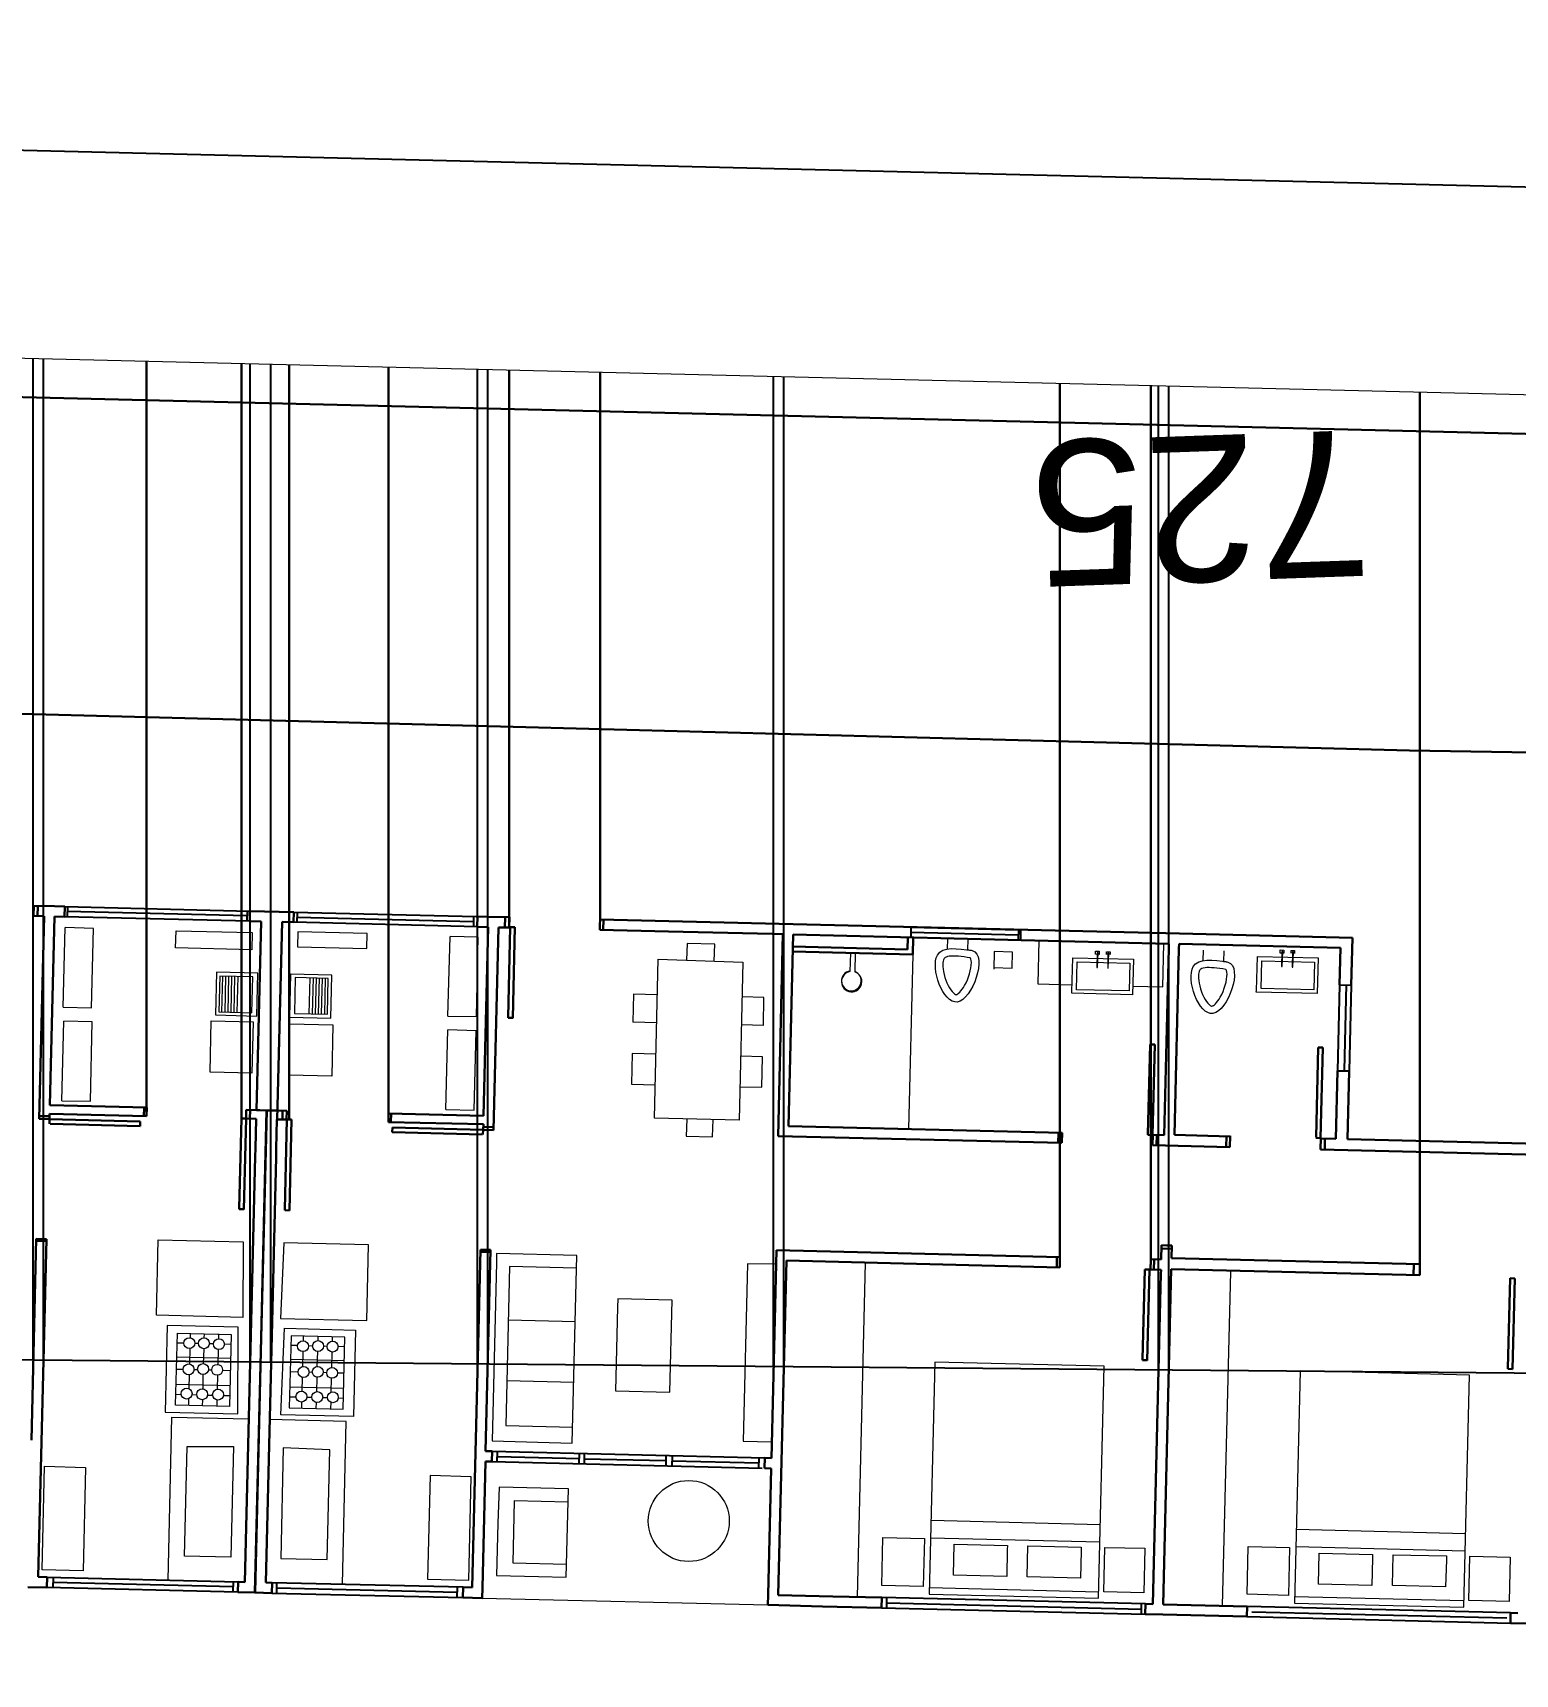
# Model space of a CAD drawing. Header units: millimetres. Extents: x 1418 to 1811, y 1796 to 1956.
# Drawn here: x 1480.96 to 1491.14, y 1882.4 to 1893.66 of the extents above; entities that cross this region are included whole.
import ezdxf

# ---------------------------------------------------------------- set-up
doc = ezdxf.new("R2010")
doc.units = ezdxf.units.MM
for name, color, linetype, lineweight in [('JANELAS', 5, 'Continuous', 25), ('layout', 253, 'Continuous', 13), ('LIMAMARROMENOS', 252, 'Continuous', 30), ('LINHAFINA', 7, 'Continuous', 15), ('LINHAGROSSA', 7, 'Continuous', 30), ('PA6_TERRENO', 6, 'Continuous', 18), ('PA6_TEXTO', 3, 'Continuous', 18), ('pisoexterno_ultrafino', 9, 'Continuous', 30)]:
    doc.layers.add(name, color=color, linetype=linetype, lineweight=lineweight)
doc.layers.add('VEGETAIS', color=3, linetype='Continuous')
doc.styles.add('200 Médio', font='arial.ttf', dxfattribs={"height": 0.75})
doc.styles.add('ARIAL', font='ARIAL', dxfattribs={"height": 0.2})
doc.styles.add('NORMAL', font='arial.ttf')
doc.dimstyles.new('AQ250', dxfattribs={"dimscale": 10, "dimtxt": 0.05, "dimasz": 0.03, "dimexe": 0.03, "dimexo": 0.025, "dimgap": 0.025, "dimtad": 1, "dimzin": 0, "dimdsep": 46, "dimtxsty": 'ARIAL', "dimblk": 'ARCHTICK', "dimcen": 0.09, "dimdle": 0.03, "dimclrt": 7, "dimadec": 0, "dimazin": 0, "dimtfac": 1, "dimtix": 1, "dimtmove": 2, "dimatfit": 3, "dimldrblk": 'OPEN90', "dimfxl": 1, "dimtvp": 1, "dimtolj": 1, "dimtzin": 0, "dimarcsym": 0})

# ---------------------------------------------------------------- blocks, each defined once
blk = doc.blocks.new('_ArchTick')
at = {"color": 0, "linetype": 'ByBlock', "const_width": 0.15}
blk.add_lwpolyline([(-0.5, -0.5), (0.5, 0.5)], dxfattribs=at)
blk = doc.blocks.new('*D8')
at = {"layer": 'Defpoints', "color": 0, "transparency": 16777216}
for p in [(1464.482, 1893.252), (1464.448, 1891.831), (1525.828, 1890.337)]:
    blk.add_point(p, dxfattribs=at)
at = {"layer": 'PA6_TEXTO', "color": 0, "lineweight": -2, "transparency": 16777216}
for p, q in [((1464.454, 1892.081), (1464.49, 1893.552)), ((1526.162, 1891.751), (1464.182, 1893.26)), ((1525.834, 1890.587), (1525.87, 1892.058))]:
    blk.add_line(p, q, dxfattribs=at)
at = {"layer": 'PA6_TEXTO', "color": 0, "lineweight": -2, "transparency": 16777216, "xscale": 0.3, "yscale": 0.3, "zscale": 0.3}
for p, rotation in [((1464.482, 1893.252), 178.6056793841393), ((1525.863, 1891.758), 358.6056793841393)]:
    blk.add_blockref('_ArchTick', p, dxfattribs=dict(at, rotation=rotation))
at = {"layer": 'PA6_TEXTO', "color": 7, "transparency": 16777216, "insert": (1495.188, 1893.138), "char_height": 0.75, "attachment_point": 5, "rotation": 358.6057, "style": '200 Médio'}
blk.add_mtext('\\A1;61.40', dxfattribs=at)
blk = doc.blocks.new('_Open90')
at = {"color": 0, "linetype": 'ByBlock', "lineweight": -2}
for p, q in [((-0.5, 0.5), (0, 0)), ((0, 0), (-1, 0)), ((0, 0), (-0.5, -0.5))]:
    blk.add_line(p, q, dxfattribs=at)

msp = doc.modelspace()

# ---------------------------------------------------------------- linework, layer by layer
for p, q in [((1480.967, 1884.555), (1480.967, 1891.429)), ((1481.037, 1884.554), (1481.037, 1891.427)), ((1482.455, 1884.542), (1482.455, 1891.393)), ((1482.598, 1884.541), (1482.598, 1891.389)), ((1484.016, 1884.528), (1484.016, 1891.355)), ((1484.086, 1884.528), (1484.086, 1891.353)), ((1486.047, 1884.511), (1486.047, 1891.305)), ((1486.117, 1884.51), (1486.117, 1891.303)), ((1488.689, 1884.488), (1488.689, 1891.241)), ((1488.759, 1884.487), (1488.759, 1891.239)), ((1537.072, 1884.069), (1455.05, 1884.78))]:
    msp.add_line(p, q)
at = {"layer": 'JANELAS'}
for p, q in [((1481.183, 1887.668), (1482.454, 1887.637)), ((1481.201, 1887.667), (1481.199, 1887.597)), ((1482.452, 1887.567), (1481.182, 1887.598)), ((1481.2, 1887.637), (1482.433, 1887.607)), ((1482.434, 1887.637), (1482.432, 1887.567)), ((1484.014, 1887.529), (1482.753, 1887.56)), ((1482.755, 1887.63), (1484.006, 1887.599)), ((1482.778, 1887.629), (1482.776, 1887.559)), ((1482.777, 1887.594), (1483.988, 1887.565)), ((1483.989, 1887.6), (1483.988, 1887.53)), ((1486.987, 1887.457), (1487.725, 1887.439)), ((1486.99, 1887.527), (1486.988, 1887.456)), ((1486.989, 1887.527), (1487.727, 1887.509)), ((1486.989, 1887.492), (1487.727, 1887.474)), ((1487.727, 1887.509), (1487.725, 1887.439)), ((1487.743, 1887.438), (1487.745, 1887.508)), ((1489.931, 1887.13), (1489.917, 1886.541)), ((1489.931, 1887.13), (1490.011, 1887.128)), ((1489.964, 1886.543), (1489.978, 1887.133)), ((1490.011, 1887.128), (1489.997, 1886.539)), ((1484.115, 1883.931), (1485.987, 1883.886)), ((1484.151, 1883.859), (1484.153, 1883.93)), ((1484.113, 1883.86), (1485.97, 1883.815)), ((1484.152, 1883.895), (1484.715, 1883.881)), ((1484.714, 1883.846), (1484.716, 1883.917)), ((1484.748, 1883.916), (1484.747, 1883.845)), ((1484.747, 1883.88), (1485.307, 1883.867)), ((1485.308, 1883.902), (1485.307, 1883.831)), ((1485.351, 1883.901), (1485.349, 1883.83)), ((1485.35, 1883.866), (1485.945, 1883.851)), ((1485.946, 1883.887), (1485.944, 1883.816)), ((1481.063, 1883.067), (1482.373, 1883.035)), ((1481.104, 1883.066), (1481.102, 1882.996)), ((1482.34, 1883.001), (1481.103, 1883.031)), ((1482.339, 1882.966), (1482.34, 1883.036)), ((1483.917, 1882.998), (1482.607, 1883.029)), ((1482.638, 1882.959), (1482.639, 1883.029)), ((1482.371, 1882.965), (1481.061, 1882.997)), ((1482.605, 1882.959), (1483.915, 1882.928)), ((1482.639, 1882.994), (1483.875, 1882.964)), ((1483.876, 1882.999), (1483.874, 1882.929)), ((1488.6, 1882.884), (1486.79, 1882.928)), ((1486.824, 1882.857), (1486.825, 1882.927)), ((1486.788, 1882.858), (1488.598, 1882.814)), ((1486.824, 1882.892), (1488.572, 1882.849)), ((1488.571, 1882.814), (1488.573, 1882.884)), ((1491.105, 1882.823), (1489.296, 1882.867)), ((1489.33, 1882.831), (1491.078, 1882.788)), ((1489.294, 1882.797), (1491.104, 1882.753))]:
    msp.add_line(p, q, dxfattribs=at)
at = {"layer": 'layout'}
for p, q in [((1481.172, 1886.978), (1481.185, 1887.523)), ((1481.38, 1887.518), (1481.185, 1887.523)), ((1481.366, 1886.973), (1481.38, 1887.518)), ((1483.813, 1886.917), (1483.827, 1887.462)), ((1484.021, 1887.458), (1483.827, 1887.462)), ((1484.008, 1886.913), (1484.021, 1887.458)), ((1487.241, 1887.448), (1487.239, 1887.376)), ((1487.381, 1887.444), (1487.379, 1887.371)), ((1487.868, 1887.435), (1487.861, 1887.137)), ((1485.23, 1886.216), (1485.256, 1887.306)), ((1485.256, 1887.306), (1485.837, 1887.286)), ((1485.454, 1887.414), (1485.45, 1887.299)), ((1485.643, 1887.409), (1485.454, 1887.414)), ((1485.64, 1887.293), (1485.643, 1887.409)), ((1486.574, 1887.35), (1486.571, 1887.222)), ((1486.608, 1887.35), (1486.605, 1887.219)), ((1487.003, 1887.34), (1486.974, 1886.141)), ((1487.561, 1887.359), (1487.558, 1887.239)), ((1487.687, 1887.356), (1487.561, 1887.359)), ((1487.684, 1887.246), (1487.687, 1887.356)), ((1488.095, 1887.083), (1488.1, 1887.316)), ((1488.1, 1887.316), (1488.517, 1887.306)), ((1488.256, 1887.341), (1488.256, 1887.362)), ((1488.256, 1887.362), (1488.282, 1887.361)), ((1488.282, 1887.34), (1488.256, 1887.341)), ((1488.268, 1887.351), (1488.265, 1887.249)), ((1488.274, 1887.351), (1488.268, 1887.351)), ((1488.271, 1887.249), (1488.274, 1887.351)), ((1488.282, 1887.361), (1488.282, 1887.34)), ((1488.331, 1887.34), (1488.332, 1887.358)), ((1488.332, 1887.358), (1488.356, 1887.358)), ((1488.356, 1887.341), (1488.332, 1887.342)), ((1488.342, 1887.349), (1488.34, 1887.245)), ((1488.347, 1887.349), (1488.342, 1887.349)), ((1488.344, 1887.245), (1488.347, 1887.349)), ((1488.356, 1887.358), (1488.356, 1887.338)), ((1488.517, 1887.306), (1488.511, 1887.063)), ((1488.718, 1887.116), (1488.725, 1887.414)), ((1488.995, 1887.369), (1488.993, 1887.297)), ((1489.136, 1887.365), (1489.134, 1887.292)), ((1489.361, 1887.091), (1489.367, 1887.325)), ((1489.367, 1887.325), (1489.784, 1887.315)), ((1489.523, 1887.349), (1489.523, 1887.37)), ((1489.523, 1887.37), (1489.549, 1887.369)), ((1489.549, 1887.349), (1489.523, 1887.349)), ((1489.535, 1887.359), (1489.532, 1887.257)), ((1489.541, 1887.359), (1489.535, 1887.359)), ((1489.538, 1887.257), (1489.541, 1887.359)), ((1489.549, 1887.369), (1489.549, 1887.349)), ((1489.598, 1887.348), (1489.599, 1887.366)), ((1489.599, 1887.366), (1489.623, 1887.366)), ((1489.623, 1887.349), (1489.599, 1887.35)), ((1489.609, 1887.357), (1489.606, 1887.253)), ((1489.614, 1887.357), (1489.609, 1887.357)), ((1489.611, 1887.253), (1489.614, 1887.357)), ((1489.623, 1887.366), (1489.623, 1887.346)), ((1489.784, 1887.315), (1489.778, 1887.071)), ((1482.224, 1887.218), (1482.217, 1886.924)), ((1482.508, 1887.211), (1482.224, 1887.218)), ((1482.247, 1887.19), (1482.241, 1886.945)), ((1482.473, 1887.185), (1482.247, 1887.19)), ((1482.262, 1886.944), (1482.268, 1887.19)), ((1482.501, 1886.917), (1482.508, 1887.211)), ((1482.732, 1887.203), (1482.725, 1886.909)), ((1483.015, 1887.196), (1482.732, 1887.203)), ((1483.008, 1886.902), (1483.015, 1887.196)), ((1485.837, 1887.286), (1485.811, 1886.202)), ((1487.558, 1887.249), (1487.684, 1887.246)), ((1488.265, 1887.249), (1488.271, 1887.249)), ((1488.34, 1887.245), (1488.344, 1887.245)), ((1489.532, 1887.257), (1489.538, 1887.257)), ((1489.606, 1887.253), (1489.611, 1887.253)), ((1482.287, 1887.189), (1482.281, 1886.944)), ((1482.304, 1886.943), (1482.31, 1887.189)), ((1482.324, 1886.943), (1482.33, 1887.188)), ((1482.345, 1886.942), (1482.351, 1887.188)), ((1482.367, 1886.942), (1482.373, 1887.187)), ((1482.467, 1886.939), (1482.473, 1887.185)), ((1482.765, 1887.181), (1482.759, 1886.935)), ((1482.991, 1887.175), (1482.765, 1887.181)), ((1482.865, 1887.178), (1482.859, 1886.933)), ((1482.888, 1887.178), (1482.882, 1886.932)), ((1482.908, 1887.177), (1482.902, 1886.932)), ((1482.928, 1887.177), (1482.922, 1886.931)), ((1482.945, 1886.931), (1482.951, 1887.176)), ((1482.971, 1887.176), (1482.965, 1886.93)), ((1482.985, 1886.93), (1482.991, 1887.175)), ((1487.861, 1887.137), (1488.096, 1887.131)), ((1488.093, 1887.073), (1488.095, 1887.083)), ((1488.513, 1887.121), (1488.718, 1887.116)), ((1489.36, 1887.081), (1489.361, 1887.091)), ((1489.778, 1887.071), (1489.36, 1887.081)), ((1481.172, 1886.978), (1481.366, 1886.973)), ((1485.087, 1887.067), (1485.082, 1886.874)), ((1485.251, 1887.063), (1485.087, 1887.067)), ((1485.981, 1887.045), (1485.832, 1887.049)), ((1485.977, 1886.853), (1485.981, 1887.045)), ((1488.511, 1887.063), (1488.093, 1887.073)), ((1481.164, 1886.336), (1481.177, 1886.881)), ((1481.372, 1886.877), (1481.177, 1886.881)), ((1481.359, 1886.332), (1481.372, 1886.877)), ((1482.217, 1886.924), (1482.501, 1886.917)), ((1482.241, 1886.945), (1482.467, 1886.939)), ((1482.725, 1886.909), (1483.008, 1886.902)), ((1482.759, 1886.935), (1482.985, 1886.93)), ((1483.813, 1886.917), (1484.008, 1886.913)), ((1485.246, 1886.87), (1485.082, 1886.874)), ((1485.977, 1886.853), (1485.827, 1886.856)), ((1483.798, 1886.276), (1483.811, 1886.821)), ((1484.006, 1886.816), (1483.811, 1886.821)), ((1483.992, 1886.271), (1484.006, 1886.816)), ((1485.077, 1886.659), (1485.072, 1886.45)), ((1485.241, 1886.655), (1485.077, 1886.659)), ((1485.971, 1886.638), (1485.822, 1886.641)), ((1485.966, 1886.428), (1485.971, 1886.638)), ((1485.072, 1886.45), (1485.236, 1886.446)), ((1485.817, 1886.432), (1485.966, 1886.428)), ((1481.164, 1886.336), (1481.359, 1886.332)), ((1483.798, 1886.276), (1483.992, 1886.271)), ((1485.811, 1886.202), (1485.23, 1886.216)), ((1485.451, 1886.21), (1485.448, 1886.092)), ((1485.629, 1886.088), (1485.632, 1886.206)), ((1485.448, 1886.092), (1485.629, 1886.088)), ((1481.813, 1884.864), (1481.825, 1885.382)), ((1481.825, 1885.382), (1482.408, 1885.368)), ((1482.408, 1885.368), (1482.405, 1884.85)), ((1482.686, 1885.361), (1482.663, 1884.843)), ((1483.268, 1885.347), (1482.686, 1885.361)), ((1483.255, 1884.829), (1483.268, 1885.347)), ((1484.698, 1885.274), (1484.145, 1885.288)), ((1484.145, 1885.288), (1484.145, 1885.227)), ((1484.145, 1885.227), (1484.115, 1884.002)), ((1484.236, 1885.198), (1484.21, 1884.108)), ((1484.695, 1885.187), (1484.236, 1885.198)), ((1484.666, 1883.988), (1484.698, 1885.274)), ((1485.869, 1885.218), (1485.839, 1884)), ((1486.064, 1885.214), (1485.869, 1885.218)), ((1486.622, 1882.932), (1486.678, 1885.225)), ((1489.128, 1882.871), (1489.184, 1885.164)), ((1484.978, 1884.977), (1484.976, 1884.919)), ((1485.351, 1884.968), (1484.978, 1884.977)), ((1485.336, 1884.337), (1485.351, 1884.968)), ((1482.405, 1884.85), (1481.813, 1884.864)), ((1482.663, 1884.843), (1483.255, 1884.829)), ((1484.687, 1884.819), (1484.227, 1884.83)), ((1484.976, 1884.919), (1484.962, 1884.346)), ((1481.886, 1884.795), (1481.872, 1884.2)), ((1482.374, 1884.783), (1481.886, 1884.795)), ((1481.944, 1884.248), (1481.956, 1884.742)), ((1481.956, 1884.742), (1482.326, 1884.733)), ((1482.044, 1884.74), (1482.043, 1884.71)), ((1482.14, 1884.709), (1482.141, 1884.738)), ((1482.24, 1884.704), (1482.241, 1884.736)), ((1482.326, 1884.733), (1482.314, 1884.239)), ((1482.37, 1884.188), (1482.374, 1884.783)), ((1482.666, 1884.181), (1482.69, 1884.775)), ((1482.69, 1884.775), (1483.179, 1884.763)), ((1482.736, 1884.723), (1482.724, 1884.229)), ((1483.106, 1884.714), (1482.736, 1884.723)), ((1482.821, 1884.689), (1482.822, 1884.721)), ((1482.921, 1884.69), (1482.921, 1884.719)), ((1483.019, 1884.717), (1483.018, 1884.687)), ((1483.094, 1884.22), (1483.106, 1884.714)), ((1483.179, 1884.763), (1483.164, 1884.169)), ((1481.954, 1884.676), (1482.001, 1884.675)), ((1482.041, 1884.636), (1482.039, 1884.53)), ((1482.075, 1884.673), (1482.101, 1884.672)), ((1482.136, 1884.532), (1482.139, 1884.635)), ((1482.175, 1884.671), (1482.204, 1884.67)), ((1482.236, 1884.526), (1482.238, 1884.629)), ((1482.278, 1884.668), (1482.324, 1884.667)), ((1482.781, 1884.656), (1482.735, 1884.657)), ((1482.816, 1884.512), (1482.819, 1884.615)), ((1482.884, 1884.653), (1482.855, 1884.654)), ((1482.916, 1884.513), (1482.919, 1884.616)), ((1482.984, 1884.651), (1482.958, 1884.652)), ((1483.016, 1884.612), (1483.013, 1884.506)), ((1483.105, 1884.648), (1483.058, 1884.649)), ((1481.95, 1884.495), (1481.995, 1884.494)), ((1481.952, 1884.58), (1482.322, 1884.571)), ((1482.07, 1884.492), (1482.095, 1884.492)), ((1482.169, 1884.49), (1482.191, 1884.489)), ((1482.266, 1884.487), (1482.32, 1884.486)), ((1483.103, 1884.552), (1482.732, 1884.561)), ((1487.154, 1884.543), (1487.116, 1882.951)), ((1488.316, 1884.515), (1487.154, 1884.543)), ((1488.277, 1882.923), (1488.316, 1884.515)), ((1481.947, 1884.391), (1482.318, 1884.382)), ((1482.037, 1884.456), (1482.035, 1884.361)), ((1482.132, 1884.359), (1482.134, 1884.458)), ((1482.232, 1884.357), (1482.234, 1884.453)), ((1482.785, 1884.475), (1482.73, 1884.476)), ((1482.812, 1884.343), (1482.815, 1884.438)), ((1482.882, 1884.472), (1482.859, 1884.473)), ((1482.912, 1884.34), (1482.915, 1884.439)), ((1482.981, 1884.47), (1482.956, 1884.471)), ((1483.012, 1884.432), (1483.009, 1884.337)), ((1483.1, 1884.467), (1483.055, 1884.468)), ((1484.676, 1884.402), (1484.217, 1884.414)), ((1489.66, 1884.482), (1489.621, 1882.89)), ((1490.822, 1884.454), (1489.66, 1884.482)), ((1490.783, 1882.862), (1490.822, 1884.454)), ((1481.946, 1884.322), (1481.982, 1884.321)), ((1482.033, 1884.292), (1482.032, 1884.246)), ((1482.056, 1884.32), (1482.089, 1884.319)), ((1482.129, 1884.243), (1482.13, 1884.285)), ((1482.163, 1884.317), (1482.198, 1884.316)), ((1482.229, 1884.241), (1482.23, 1884.283)), ((1482.272, 1884.314), (1482.316, 1884.313)), ((1482.77, 1884.302), (1482.726, 1884.303)), ((1483.098, 1884.363), (1482.728, 1884.372)), ((1482.81, 1884.227), (1482.811, 1884.268)), ((1482.879, 1884.3), (1482.844, 1884.3)), ((1482.909, 1884.224), (1482.91, 1884.266)), ((1482.986, 1884.297), (1482.953, 1884.298)), ((1483.008, 1884.268), (1483.007, 1884.222)), ((1483.096, 1884.294), (1483.06, 1884.295)), ((1484.962, 1884.346), (1485.336, 1884.337)), ((1481.872, 1884.2), (1482.37, 1884.188)), ((1481.892, 1883.047), (1481.919, 1884.166)), ((1481.919, 1884.166), (1482.445, 1884.153)), ((1482.314, 1884.239), (1481.944, 1884.248)), ((1483.164, 1884.169), (1482.666, 1884.181)), ((1482.724, 1884.229), (1483.094, 1884.22)), ((1482.432, 1883.608), (1482.443, 1884.056)), ((1482.576, 1883.605), (1482.587, 1884.053)), ((1483.115, 1884.136), (1482.589, 1884.149)), ((1483.088, 1883.018), (1483.115, 1884.136)), ((1484.21, 1884.108), (1484.669, 1884.096)), ((1482.004, 1883.212), (1482.023, 1883.965)), ((1482.023, 1883.965), (1482.342, 1883.963)), ((1482.342, 1883.963), (1482.323, 1883.204)), ((1482.683, 1883.954), (1482.665, 1883.195)), ((1483.002, 1883.941), (1482.683, 1883.954)), ((1482.984, 1883.188), (1483.002, 1883.941)), ((1484.115, 1884.002), (1484.666, 1883.988)), ((1485.839, 1884), (1486.035, 1883.995)), ((1481.027, 1883.118), (1481.045, 1883.828)), ((1481.045, 1883.828), (1481.326, 1883.821)), ((1481.326, 1883.821), (1481.309, 1883.111)), ((1483.691, 1883.764), (1483.673, 1883.053)), ((1483.972, 1883.757), (1483.691, 1883.764)), ((1483.955, 1883.047), (1483.972, 1883.757)), ((1484.165, 1883.685), (1484.155, 1883.439)), ((1484.64, 1883.674), (1484.165, 1883.685)), ((1484.268, 1883.591), (1484.258, 1883.167)), ((1484.638, 1883.582), (1484.268, 1883.591)), ((1484.625, 1883.067), (1484.64, 1883.674)), ((1484.155, 1883.439), (1484.146, 1883.079)), ((1488.289, 1883.427), (1487.128, 1883.456)), ((1490.795, 1883.366), (1489.634, 1883.395)), ((1488.287, 1883.308), (1487.125, 1883.336)), ((1487.281, 1883.081), (1487.286, 1883.293)), ((1487.286, 1883.293), (1487.652, 1883.284)), ((1487.651, 1883.258), (1487.647, 1883.072)), ((1487.652, 1883.284), (1487.651, 1883.258)), ((1487.788, 1883.071), (1487.793, 1883.283)), ((1487.793, 1883.283), (1488.159, 1883.274)), ((1488.159, 1883.274), (1488.158, 1883.248)), ((1490.792, 1883.247), (1489.631, 1883.275)), ((1482.323, 1883.204), (1482.004, 1883.212)), ((1482.665, 1883.195), (1482.984, 1883.188)), ((1484.258, 1883.167), (1484.627, 1883.158)), ((1488.158, 1883.248), (1488.154, 1883.062)), ((1489.787, 1883.02), (1489.792, 1883.232)), ((1489.792, 1883.232), (1490.158, 1883.223)), ((1490.157, 1883.197), (1490.152, 1883.011)), ((1490.158, 1883.223), (1490.157, 1883.197)), ((1490.294, 1883.01), (1490.299, 1883.222)), ((1490.299, 1883.222), (1490.665, 1883.213)), ((1490.664, 1883.187), (1490.659, 1883.001)), ((1490.665, 1883.213), (1490.664, 1883.187)), ((1481.309, 1883.111), (1481.027, 1883.118)), ((1481.892, 1883.047), (1482.418, 1883.034)), ((1483.088, 1883.018), (1482.562, 1883.031)), ((1483.673, 1883.053), (1483.955, 1883.047)), ((1484.146, 1883.079), (1484.433, 1883.072)), ((1484.433, 1883.072), (1484.625, 1883.067)), ((1487.647, 1883.072), (1487.281, 1883.081)), ((1488.154, 1883.062), (1487.788, 1883.071)), ((1487.116, 1882.951), (1488.277, 1882.923)), ((1487.117, 1882.997), (1488.278, 1882.968)), ((1489.623, 1882.936), (1490.784, 1882.907)), ((1490.152, 1883.011), (1489.787, 1883.02)), ((1490.659, 1883.001), (1490.294, 1883.01)), ((1489.621, 1882.89), (1490.783, 1882.862))]:
    msp.add_line(p, q, dxfattribs=at)
for points in [[(1482.467, 1887.371), (1481.944, 1887.384), (1481.947, 1887.501), (1482.47, 1887.489)], [(1482.78, 1887.392), (1483.257, 1887.381), (1483.259, 1887.484), (1482.783, 1887.495)], [(1488.13, 1887.288), (1488.492, 1887.279), (1488.487, 1887.089), (1488.126, 1887.097)], [(1489.397, 1887.296), (1489.759, 1887.287), (1489.754, 1887.097), (1489.393, 1887.106)], [(1482.468, 1886.525), (1482.18, 1886.532), (1482.188, 1886.883), (1482.476, 1886.876)], [(1483.015, 1886.504), (1482.72, 1886.511), (1482.728, 1886.863), (1483.023, 1886.856)], [(1486.798, 1883.339), (1487.082, 1883.332), (1487.074, 1883.004), (1486.79, 1883.011)], [(1488.32, 1883.272), (1488.596, 1883.266), (1488.588, 1882.961), (1488.313, 1882.968)], [(1489.304, 1883.278), (1489.588, 1883.271), (1489.58, 1882.943), (1489.296, 1882.95)], [(1490.826, 1883.211), (1491.101, 1883.205), (1491.094, 1882.9), (1490.819, 1882.907)]]:
    msp.add_lwpolyline(points, close=True, dxfattribs=at)
for centre, radius in [((1482.038, 1884.673), 0.0373), ((1482.138, 1884.672), 0.0373), ((1482.241, 1884.666), 0.0373), ((1482.818, 1884.652), 0.0373), ((1482.921, 1884.653), 0.0373), ((1483.021, 1884.649), 0.0373), ((1482.033, 1884.493), 0.0373), ((1482.132, 1884.495), 0.0373), ((1482.229, 1884.49), 0.0373), ((1482.822, 1884.475), 0.0373), ((1482.919, 1884.476), 0.0373), ((1483.018, 1884.469), 0.0373), ((1482.019, 1884.327), 0.0373), ((1482.126, 1884.322), 0.0373), ((1482.235, 1884.32), 0.0373), ((1482.807, 1884.306), 0.0373), ((1482.916, 1884.303), 0.0373), ((1483.023, 1884.302), 0.0373), ((1485.465, 1883.453), 0.278)]:
    msp.add_circle(centre, radius, dxfattribs=at)
for centre, radius, start, end in [((1486.581, 1887.158), 0.0679, 99.0948, 69.4812), ((1486.583, 1887.153), 0.0699, 99.8224, 71.1146)]:
    msp.add_arc(centre, radius, start, end, dxfattribs=at)
for points in [[(1487.379, 1887.371), (1487.411, 1887.366), (1487.308, 1887.013), (1487.172, 1887.335), (1487.411, 1887.366)], [(1489.134, 1887.292), (1489.165, 1887.287), (1489.062, 1886.934), (1488.927, 1887.256), (1489.165, 1887.287)]]:
    msp.add_spline(points, degree=3, dxfattribs=at)
for points in [[(1487.397, 1887.316), (1487.398, 1887.315), (1487.404, 1887.304), (1487.405, 1887.242), (1487.386, 1887.174), (1487.347, 1887.107), (1487.336, 1887.091), (1487.314, 1887.07), (1487.305, 1887.065), (1487.299, 1887.063), (1487.3, 1887.062), (1487.288, 1887.068), (1487.275, 1887.079), (1487.238, 1887.131), (1487.216, 1887.191), (1487.208, 1887.261), (1487.208, 1887.28), (1487.213, 1887.306), (1487.216, 1887.311), (1487.225, 1887.319), (1487.234, 1887.324), (1487.286, 1887.331), (1487.34, 1887.325), (1487.397, 1887.316)], [(1489.151, 1887.237), (1489.153, 1887.236), (1489.159, 1887.225), (1489.16, 1887.163), (1489.14, 1887.095), (1489.102, 1887.028), (1489.09, 1887.012), (1489.069, 1886.991), (1489.06, 1886.986), (1489.053, 1886.984), (1489.054, 1886.984), (1489.042, 1886.989), (1489.03, 1887), (1488.992, 1887.052), (1488.97, 1887.112), (1488.962, 1887.182), (1488.963, 1887.201), (1488.968, 1887.227), (1488.971, 1887.232), (1488.979, 1887.24), (1488.989, 1887.245), (1489.041, 1887.252), (1489.095, 1887.246), (1489.151, 1887.237)]]:
    msp.add_open_spline(points, degree=3, knots=[0.006653, 0.006653, 0.006653, 0.006653, 0.101555, 0.101555, 0.286179, 0.286179, 0.356381, 0.356381, 0.426582, 0.426582, 0.496783, 0.496783, 0.584163, 0.584163, 0.765346, 0.765346, 0.841931, 0.841931, 0.918517, 0.918517, 1.019343, 1.019343, 1.191805, 1.191805, 1.191805, 1.191805], dxfattribs=at)
at = {"layer": 'LIMAMARROMENOS'}
for p, q in [((1481.745, 1886.26), (1481.745, 1891.41)), ((1482.395, 1886.214), (1482.395, 1891.394)), ((1482.724, 1886.206), (1482.724, 1891.386)), ((1483.404, 1886.204), (1483.404, 1891.37)), ((1484.233, 1887.559), (1484.233, 1891.349)), ((1484.857, 1887.578), (1484.857, 1891.334)), ((1488.011, 1885.193), (1488.011, 1891.257)), ((1488.635, 1885.213), (1488.635, 1891.242)), ((1490.482, 1885.177), (1490.482, 1891.197))]:
    msp.add_line(p, q, dxfattribs=at)
at = {"layer": 'LINHAFINA'}
msp.add_line((1484.047, 1882.924), (1486.007, 1882.877), dxfattribs=at)
at = {"layer": 'LINHAGROSSA'}
for p, q in [((1490.41, 1888.739), (1479.366, 1889.03)), ((1490.41, 1888.739), (1492.478, 1888.706)), ((1480.968, 1887.603), (1480.97, 1887.673)), ((1480.97, 1887.673), (1481.113, 1887.67)), ((1480.997, 1887.602), (1480.998, 1887.672)), ((1481.113, 1887.67), (1481.183, 1887.668)), ((1481.183, 1887.668), (1481.182, 1887.598)), ((1480.968, 1887.603), (1481.042, 1887.601)), ((1481.008, 1886.211), (1481.042, 1887.601)), ((1481.08, 1886.306), (1481.112, 1887.6)), ((1481.182, 1887.598), (1481.112, 1887.6)), ((1482.454, 1887.637), (1482.452, 1887.567)), ((1482.452, 1887.567), (1482.53, 1887.565)), ((1482.755, 1887.63), (1482.454, 1887.637)), ((1482.499, 1886.271), (1482.53, 1887.565)), ((1482.641, 1886.208), (1482.674, 1887.562)), ((1482.674, 1887.562), (1482.753, 1887.56)), ((1482.755, 1887.63), (1482.753, 1887.56)), ((1484.015, 1887.599), (1484.014, 1887.529)), ((1484.089, 1887.527), (1484.014, 1887.529)), ((1484.015, 1887.599), (1484.092, 1887.597)), ((1484.234, 1887.594), (1484.091, 1887.597)), ((1484.204, 1887.524), (1484.206, 1887.594)), ((1484.232, 1887.524), (1484.234, 1887.594)), ((1484.856, 1887.543), (1484.855, 1887.508)), ((1484.856, 1887.543), (1484.857, 1887.578)), ((1485.328, 1887.567), (1484.857, 1887.578)), ((1484.878, 1887.508), (1484.879, 1887.578)), ((1488.832, 1887.482), (1485.328, 1887.567)), ((1484.057, 1886.233), (1484.089, 1887.527)), ((1484.125, 1886.135), (1484.159, 1887.525)), ((1484.232, 1887.524), (1484.159, 1887.525)), ((1484.161, 1887.525), (1484.159, 1887.525)), ((1484.24, 1887.526), (1484.225, 1886.91)), ((1484.272, 1887.526), (1484.24, 1887.526)), ((1484.257, 1886.903), (1484.272, 1887.526)), ((1485.327, 1887.497), (1484.855, 1887.508)), ((1486.037, 1887.48), (1485.327, 1887.497)), ((1486.111, 1887.478), (1486.037, 1887.48)), ((1486.078, 1886.093), (1486.111, 1887.478)), ((1486.149, 1886.161), (1486.181, 1887.476)), ((1488.76, 1887.413), (1486.181, 1887.476)), ((1486.968, 1887.457), (1486.966, 1887.374)), ((1487.006, 1887.456), (1487.003, 1887.34)), ((1488.832, 1887.482), (1490.019, 1887.453)), ((1490.019, 1887.453), (1490.011, 1887.128)), ((1487.003, 1887.34), (1486.178, 1887.36)), ((1486.966, 1887.374), (1486.179, 1887.393)), ((1488.728, 1886.099), (1488.759, 1887.379)), ((1488.759, 1887.379), (1488.76, 1887.413)), ((1488.798, 1886.101), (1488.829, 1887.378)), ((1488.829, 1887.378), (1488.83, 1887.412)), ((1488.83, 1887.412), (1489.937, 1887.385)), ((1489.937, 1887.385), (1489.931, 1887.13)), ((1484.225, 1886.91), (1484.225, 1886.905)), ((1484.225, 1886.905), (1484.257, 1886.904)), ((1488.779, 1886.761), (1488.779, 1886.76)), ((1488.631, 1886.722), (1488.616, 1886.106)), ((1488.664, 1886.722), (1488.631, 1886.722)), ((1488.648, 1886.099), (1488.664, 1886.722)), ((1489.785, 1886.702), (1489.77, 1886.086)), ((1489.817, 1886.702), (1489.785, 1886.702)), ((1489.801, 1886.079), (1489.817, 1886.702)), ((1489.917, 1886.541), (1489.905, 1886.074)), ((1489.997, 1886.539), (1489.917, 1886.541)), ((1489.997, 1886.539), (1489.986, 1886.072)), ((1481.746, 1886.289), (1481.08, 1886.306)), ((1481.727, 1886.29), (1481.725, 1886.23)), ((1481.744, 1886.23), (1481.746, 1886.289)), ((1481.078, 1886.229), (1481.008, 1886.231)), ((1481.078, 1886.209), (1481.008, 1886.211)), ((1481.078, 1886.209), (1481.079, 1886.246)), ((1481.078, 1886.209), (1481.701, 1886.194)), ((1481.078, 1886.177), (1481.079, 1886.209)), ((1481.744, 1886.23), (1481.079, 1886.246)), ((1481.7, 1886.162), (1481.084, 1886.177)), ((1481.701, 1886.194), (1481.7, 1886.162)), ((1482.38, 1885.598), (1482.395, 1886.214)), ((1482.395, 1886.214), (1482.427, 1886.213)), ((1482.427, 1886.213), (1482.412, 1885.59)), ((1482.429, 1886.273), (1482.427, 1886.213)), ((1482.496, 1886.212), (1482.427, 1886.213)), ((1482.706, 1886.266), (1482.429, 1886.273)), ((1482.454, 1886.213), (1482.455, 1886.272)), ((1482.487, 1882.962), (1482.57, 1886.269)), ((1482.49, 1882.962), (1482.567, 1886.269)), ((1482.491, 1886.008), (1482.496, 1886.212)), ((1482.499, 1886.271), (1482.57, 1886.269)), ((1482.642, 1886.268), (1482.567, 1886.269)), ((1482.634, 1886.005), (1482.639, 1886.208)), ((1482.639, 1886.208), (1482.704, 1886.207)), ((1482.678, 1886.267), (1482.677, 1886.207)), ((1482.693, 1885.59), (1482.708, 1886.206)), ((1482.706, 1886.266), (1482.704, 1886.207)), ((1482.708, 1886.206), (1482.74, 1886.206)), ((1482.74, 1886.206), (1482.725, 1885.583)), ((1483.404, 1886.189), (1483.405, 1886.249)), ((1483.405, 1886.219), (1483.404, 1886.189)), ((1483.404, 1886.189), (1484.056, 1886.174)), ((1483.405, 1886.249), (1484.057, 1886.233)), ((1483.422, 1886.249), (1483.42, 1886.189)), ((1483.432, 1886.152), (1483.431, 1886.12)), ((1483.431, 1886.12), (1484.047, 1886.105)), ((1484.055, 1886.136), (1483.432, 1886.152)), ((1484.053, 1886.104), (1484.054, 1886.137)), ((1484.055, 1886.136), (1484.056, 1886.174)), ((1484.055, 1886.136), (1484.125, 1886.135)), ((1484.056, 1886.157), (1484.126, 1886.155)), ((1488.025, 1886.046), (1486.078, 1886.093)), ((1488.027, 1886.116), (1486.149, 1886.161)), ((1488.003, 1886.116), (1488.001, 1886.046)), ((1488.027, 1886.116), (1488.025, 1886.046)), ((1488.616, 1886.106), (1488.616, 1886.101)), ((1488.616, 1886.101), (1488.648, 1886.1)), ((1488.648, 1886.03), (1488.65, 1886.101)), ((1488.728, 1886.099), (1488.65, 1886.101)), ((1488.676, 1886.03), (1488.677, 1886.1)), ((1488.798, 1886.101), (1488.798, 1886.101)), ((1488.798, 1886.101), (1489.18, 1886.091)), ((1489.156, 1886.096), (1489.154, 1886.018)), ((1489.18, 1886.096), (1489.178, 1886.018)), ((1489.769, 1886.081), (1489.802, 1886.08)), ((1489.801, 1886.002), (1489.803, 1886.081)), ((1489.803, 1886.076), (1489.905, 1886.074)), ((1489.829, 1886.002), (1489.83, 1886.08)), ((1489.986, 1886.072), (1494.441, 1885.963)), ((1482.418, 1883.034), (1482.489, 1885.953)), ((1482.489, 1885.953), (1482.491, 1886.008)), ((1482.633, 1885.949), (1482.634, 1886.005)), ((1489.178, 1886.018), (1488.648, 1886.03)), ((1494.356, 1885.892), (1489.801, 1886.002)), ((1482.562, 1883.031), (1482.633, 1885.949)), ((1482.38, 1885.592), (1482.38, 1885.598)), ((1482.412, 1885.591), (1482.38, 1885.592)), ((1482.693, 1885.585), (1482.693, 1885.59)), ((1482.725, 1885.584), (1482.693, 1885.585)), ((1480.988, 1885.388), (1480.954, 1884.008)), ((1481.023, 1885.387), (1480.988, 1885.388)), ((1481.057, 1885.372), (1480.987, 1885.374)), ((1481.058, 1885.387), (1481.001, 1883.069)), ((1481.023, 1885.387), (1481.023, 1885.387)), ((1481.023, 1885.387), (1481.058, 1885.387)), ((1484.035, 1885.314), (1483.979, 1882.996)), ((1484.07, 1885.313), (1484.035, 1885.314)), ((1484.035, 1885.3), (1484.105, 1885.298)), ((1484.07, 1885.313), (1484.07, 1885.313)), ((1484.07, 1885.313), (1484.105, 1885.312)), ((1484.105, 1885.312), (1484.071, 1883.932)), ((1486.032, 1883.885), (1486.067, 1885.31)), ((1486.067, 1885.31), (1488.012, 1885.263)), ((1488.707, 1885.246), (1488.71, 1885.344)), ((1488.779, 1885.321), (1488.709, 1885.323)), ((1488.745, 1885.343), (1488.71, 1885.344)), ((1488.745, 1885.343), (1488.78, 1885.342)), ((1488.778, 1885.256), (1488.78, 1885.342)), ((1486.079, 1882.945), (1486.135, 1885.239)), ((1486.135, 1885.239), (1488.011, 1885.193)), ((1487.992, 1885.263), (1487.99, 1885.193)), ((1488.012, 1885.263), (1488.011, 1885.193)), ((1488.595, 1885.179), (1488.58, 1884.563)), ((1488.627, 1885.178), (1488.595, 1885.179)), ((1488.612, 1884.555), (1488.627, 1885.178)), ((1488.634, 1885.178), (1488.636, 1885.248)), ((1488.634, 1885.178), (1488.706, 1885.176)), ((1488.636, 1885.248), (1488.707, 1885.246)), ((1488.657, 1885.177), (1488.658, 1885.247)), ((1488.705, 1885.148), (1488.706, 1885.176)), ((1488.72, 1882.881), (1488.776, 1885.181)), ((1490.481, 1885.139), (1488.776, 1885.181)), ((1488.778, 1885.256), (1490.483, 1885.214)), ((1490.439, 1885.14), (1490.441, 1885.215)), ((1490.483, 1885.214), (1490.481, 1885.139)), ((1488.65, 1882.882), (1488.705, 1885.148)), ((1491.101, 1885.118), (1491.086, 1884.502)), ((1491.133, 1885.117), (1491.101, 1885.118)), ((1491.117, 1884.494), (1491.133, 1885.117)), ((1488.58, 1884.563), (1488.58, 1884.557)), ((1488.58, 1884.557), (1488.612, 1884.556)), ((1491.086, 1884.502), (1491.085, 1884.496)), ((1491.085, 1884.496), (1491.117, 1884.495)), ((1484.115, 1883.931), (1484.071, 1883.932)), ((1484.113, 1883.86), (1484.115, 1883.931)), ((1484.07, 1883.861), (1484.049, 1882.994)), ((1484.113, 1883.86), (1484.07, 1883.861)), ((1485.985, 1883.815), (1485.987, 1883.886)), ((1486.03, 1883.814), (1485.985, 1883.815)), ((1486.032, 1883.885), (1485.987, 1883.886)), ((1486.009, 1882.947), (1486.03, 1883.814)), ((1481.063, 1883.067), (1481.001, 1883.069)), ((1481.063, 1883.067), (1481.061, 1882.997)), ((1482.373, 1883.035), (1482.371, 1882.965)), ((1482.418, 1883.034), (1482.373, 1883.035)), ((1482.562, 1883.031), (1482.607, 1883.029)), ((1482.607, 1883.029), (1482.605, 1882.959)), ((1481.061, 1882.997), (1480.93, 1883)), ((1482.487, 1882.962), (1482.371, 1882.965)), ((1482.49, 1882.962), (1482.605, 1882.959)), ((1483.917, 1882.998), (1483.915, 1882.928)), ((1483.915, 1882.928), (1484.047, 1882.924)), ((1483.917, 1882.998), (1483.979, 1882.996)), ((1484.049, 1882.994), (1484.047, 1882.924)), ((1486.009, 1882.947), (1486.007, 1882.877)), ((1486.079, 1882.945), (1486.454, 1882.936)), ((1486.454, 1882.936), (1486.79, 1882.928)), ((1486.788, 1882.858), (1486.79, 1882.928)), ((1486.007, 1882.877), (1486.383, 1882.867)), ((1486.383, 1882.867), (1486.788, 1882.858)), ((1488.6, 1882.884), (1488.598, 1882.814)), ((1488.598, 1882.814), (1488.718, 1882.811)), ((1488.6, 1882.884), (1488.65, 1882.882)), ((1489.294, 1882.797), (1488.718, 1882.811)), ((1488.72, 1882.881), (1489.296, 1882.867)), ((1489.296, 1882.867), (1489.294, 1882.797)), ((1491.104, 1882.753), (1491.105, 1882.823)), ((1491.105, 1882.823), (1491.155, 1882.821)), ((1491.104, 1882.753), (1491.224, 1882.75))]:
    msp.add_line(p, q, dxfattribs=at)
at = {"layer": 'PA6_TERRENO'}
msp.add_lwpolyline([(1525.828, 1890.337), (1523.861, 1810.357), (1462.009, 1808.579), (1464.448, 1891.831)], close=True, dxfattribs=at)
at = {"layer": 'pisoexterno_ultrafino'}
msp.add_line((1522.715, 1890.144), (1475.18, 1891.301), dxfattribs=at)
at = {"layer": 'VEGETAIS'}
msp.add_spline([(1489.993, 1881.05), (1485.963, 1877.906), (1481.923, 1879.494), (1478.494, 1876.485), (1474.272, 1881.512), (1480.64, 1881.513), (1489.993, 1881.05)], degree=3, dxfattribs=at)

# ---------------------------------------------------------------- texts
at = {"layer": 'PA6_TEXTO', "color": 9, "style": 'NORMAL'}
msp.add_text('725', height=1, rotation=181.9835, dxfattribs=at).set_placement((1490.127, 1890.938))

# ---------------------------------------------------------------- dimensions: what is measured, and where the dimension line sits
at = {"layer": 'PA6_TEXTO'}
dim = msp.add_aligned_dim(p1=(1525.828, 1890.337), p2=(1464.448, 1891.831), distance=-1.422, dimstyle='AQ250', override={"dimtxsty": '200 Médio'}, dxfattribs=at)
dim.commit()
dim.dimension.update_dxf_attribs({"geometry": '*D8', "text_midpoint": (1495.188, 1893.138)})

doc.saveas('drawing.dxf')
